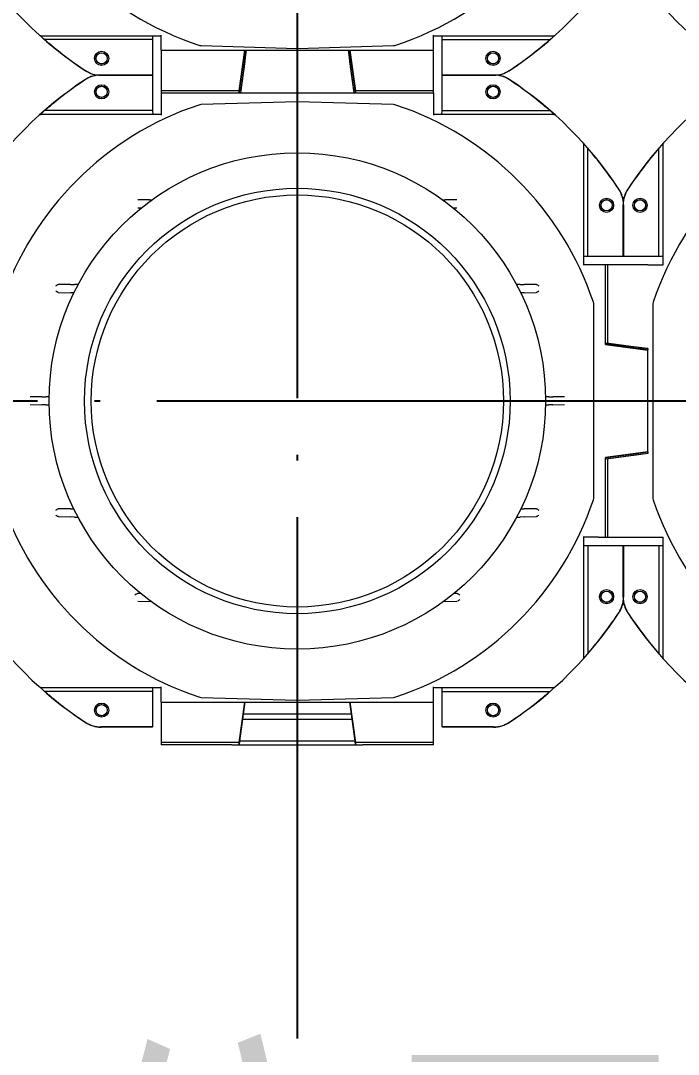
# Model space of a CAD drawing. Extents: x 3213259 to 3716512, y 332899 to 392399.
# Drawn here: x 3425217 to 3425912, y 370826 to 371919 of the extents above; entities that cross this region are included whole.
import ezdxf

# ---------------------------------------------------------------- set-up
doc = ezdxf.new("R2010")
doc.units = 0
doc.header["$LTSCALE"] = 1000
doc.header["$MEASUREMENT"] = 0
doc.linetypes.add('DOTE', pattern=[2.42, 2, -0.2, 0.02, -0.2])
doc.layers.add('DOTE', color=1, linetype='DOTE')
doc.layers.add('电气提资', color=6, linetype='Continuous')
doc.layers.add('Visible Edges(Roxtec)', color=7, linetype='Continuous', lineweight=18)
doc.styles.add('HZ', font='complex8.shx', dxfattribs={"width": 0.8, "bigfont": 'hztxt.shx'})

msp = doc.modelspace()

# ---------------------------------------------------------------- linework, layer by layer
at = {"layer": 'DOTE', "ltscale": 0.3}
msp.add_line((3422456.723, 371516.865), (3428222.872, 371516.865), dxfattribs=at)
msp.add_lwpolyline([(3425509.311, 373571.864), (3425509.311, 370842.691)], dxfattribs=at)
at = {"layer": 'Visible Edges(Roxtec)'}
for p, q in [((3425237.48, 371903.265), (3425237.51, 371903.265)), ((3425237.51, 371903.265), (3425365.311, 371903.265)), ((3425356.311, 371903.185), (3425356.311, 371903.265)), ((3425356.311, 371903.185), (3425356.311, 371899.108)), ((3425365.311, 371887.849), (3425365.311, 371903.865)), ((3425653.311, 371887.849), (3425653.311, 371903.865)), ((3425653.311, 371903.265), (3425781.112, 371903.265)), ((3425662.311, 371903.265), (3425662.311, 371903.185)), ((3425662.311, 371899.108), (3425662.311, 371903.185)), ((3425781.112, 371903.265), (3425781.142, 371903.265)), ((3425356.311, 371899.108), (3425241.99, 371899.108)), ((3425356.311, 371899.108), (3425356.311, 371895.124)), ((3425356.311, 371895.124), (3425356.311, 371894.605)), ((3425356.311, 371894.605), (3425356.311, 371861.448)), ((3425407.584, 371892.727), (3425509.049, 371889.773)), ((3425509.573, 371889.773), (3425611.037, 371892.727)), ((3425662.311, 371895.124), (3425662.311, 371899.108)), ((3425662.311, 371899.108), (3425776.631, 371899.108)), ((3425662.311, 371894.605), (3425662.311, 371895.124)), ((3425662.311, 371861.448), (3425662.311, 371894.605)), ((3425365.311, 371887.849), (3425509.311, 371887.871)), ((3425365.311, 371887.849), (3425365.337, 371887.822)), ((3425365.337, 371887.822), (3425453.673, 371887.822)), ((3425365.337, 371887.822), (3425365.337, 371845.065)), ((3425447.972, 371845.065), (3425453.673, 371887.822)), ((3425449.455, 371842.86), (3425455.45, 371887.822)), ((3425453.811, 371887.665), (3425452.131, 371875.065)), ((3425453.673, 371887.822), (3425453.811, 371887.665)), ((3425454.311, 371880.465), (3425453.711, 371875.965)), ((3425453.811, 371887.665), (3425455.398, 371887.665)), ((3425454.311, 371880.465), (3425455.417, 371887.793)), ((3425509.311, 371887.871), (3425653.311, 371887.849)), ((3425563.171, 371887.822), (3425569.166, 371842.86)), ((3425563.205, 371887.793), (3425564.311, 371880.465)), ((3425563.224, 371887.665), (3425564.811, 371887.665)), ((3425564.911, 371875.965), (3425564.311, 371880.465)), ((3425564.811, 371887.665), (3425564.948, 371887.822)), ((3425566.491, 371875.065), (3425564.811, 371887.665)), ((3425564.948, 371887.822), (3425653.284, 371887.822)), ((3425564.948, 371887.822), (3425570.649, 371845.065)), ((3425653.311, 371887.849), (3425653.284, 371887.822)), ((3425653.284, 371845.065), (3425653.284, 371887.822)), ((3425451.358, 371869.665), (3425448.238, 371846.265)), ((3425453.764, 371875.965), (3425449.364, 371842.965)), ((3425452.131, 371875.065), (3425451.358, 371869.665)), ((3425451.358, 371869.665), (3425452.924, 371869.665)), ((3425453.644, 371875.065), (3425452.131, 371875.065)), ((3425453.711, 371875.965), (3425453.764, 371875.965)), ((3425564.858, 371875.965), (3425564.911, 371875.965)), ((3425569.258, 371842.965), (3425564.858, 371875.965)), ((3425566.491, 371875.065), (3425564.978, 371875.065)), ((3425565.698, 371869.665), (3425567.264, 371869.665)), ((3425567.264, 371869.665), (3425566.491, 371875.065)), ((3425570.384, 371846.265), (3425567.264, 371869.665)), ((3425301.723, 371861.682), (3425356.311, 371861.682)), ((3425356.311, 371861.448), (3425301.723, 371861.448)), ((3425356.311, 371861.682), (3425356.311, 371828.525)), ((3425662.311, 371828.525), (3425662.311, 371861.682)), ((3425662.311, 371861.682), (3425716.898, 371861.682)), ((3425716.898, 371861.448), (3425662.311, 371861.448)), ((3425448.238, 371846.265), (3425447.856, 371842.965)), ((3425449.804, 371846.265), (3425448.238, 371846.265)), ((3425570.384, 371846.265), (3425568.818, 371846.265)), ((3425570.765, 371842.965), (3425570.384, 371846.265)), ((3425365.311, 371842.834), (3425365.375, 371842.898)), ((3425365.311, 371842.834), (3425365.311, 371819.265)), ((3425365.311, 371842.834), (3425509.311, 371842.812)), ((3425447.972, 371845.065), (3425365.337, 371845.065)), ((3425365.337, 371845.065), (3425365.375, 371842.898)), ((3425447.722, 371842.898), (3425447.972, 371845.065)), ((3425447.798, 371842.965), (3425449.364, 371842.965)), ((3425449.364, 371842.965), (3425449.455, 371842.86)), ((3425449.455, 371842.86), (3425569.166, 371842.86)), ((3425509.311, 371842.812), (3425653.311, 371842.834)), ((3425569.166, 371842.86), (3425569.258, 371842.965)), ((3425569.258, 371842.965), (3425570.824, 371842.965)), ((3425570.649, 371845.065), (3425570.9, 371842.898)), ((3425653.284, 371845.065), (3425570.649, 371845.065)), ((3425653.246, 371842.898), (3425653.284, 371845.065)), ((3425653.311, 371842.834), (3425653.246, 371842.898)), ((3425653.311, 371842.834), (3425653.311, 371819.265)), ((3425356.311, 371824.022), (3425241.99, 371824.022)), ((3425356.311, 371828.525), (3425356.311, 371828.006)), ((3425356.311, 371828.006), (3425356.311, 371824.022)), ((3425356.311, 371824.022), (3425356.557, 371819.945)), ((3425509.049, 371833.357), (3425407.584, 371830.403)), ((3425611.037, 371830.403), (3425509.573, 371833.357)), ((3425662.064, 371819.945), (3425662.311, 371824.022)), ((3425662.311, 371828.006), (3425662.311, 371828.525)), ((3425662.311, 371824.022), (3425662.311, 371828.006)), ((3425662.311, 371824.022), (3425776.631, 371824.022)), ((3425237.51, 371819.865), (3425237.48, 371819.865)), ((3425365.311, 371819.865), (3425237.51, 371819.865)), ((3425781.112, 371819.865), (3425653.311, 371819.865)), ((3425781.142, 371819.865), (3425781.112, 371819.865)), ((3425812.311, 371788.673), (3425812.311, 371788.696)), ((3425812.311, 371660.867), (3425812.311, 371788.673)), ((3425816.468, 371669.865), (3425816.468, 371784.185)), ((3425891.554, 371669.865), (3425891.554, 371784.185)), ((3425895.711, 371788.696), (3425895.711, 371788.673)), ((3425895.711, 371788.673), (3425895.711, 371660.867)), ((3425352.995, 371729.629), (3425340.539, 371729.629)), ((3425352.995, 371729.629), (3425355.565, 371729.629)), ((3425663.056, 371729.629), (3425665.626, 371729.629)), ((3425678.083, 371729.629), (3425665.626, 371729.629)), ((3425340.5, 371721.147), (3425344.337, 371721.046)), ((3425674.284, 371721.046), (3425678.122, 371721.147)), ((3425853.894, 371669.865), (3425853.894, 371724.452)), ((3425854.127, 371724.452), (3425854.127, 371669.865)), ((3425827.911, 371660.865), (3425811.716, 371660.867)), ((3425816.468, 371669.865), (3425812.391, 371669.618)), ((3425820.451, 371669.865), (3425816.468, 371669.865)), ((3425820.971, 371669.865), (3425820.451, 371669.865)), ((3425854.127, 371669.865), (3425820.971, 371669.865)), ((3425835.306, 371660.865), (3425827.911, 371660.865)), ((3425835.306, 371576.72), (3425835.306, 371660.865)), ((3425835.306, 371660.865), (3425835.344, 371660.827)), ((3425837.511, 371660.865), (3425835.344, 371660.827)), ((3425880.111, 371660.865), (3425837.511, 371660.865)), ((3425837.511, 371578.045), (3425837.511, 371660.865)), ((3425887.051, 371669.865), (3425853.894, 371669.865)), ((3425880.111, 371660.865), (3425896.306, 371660.867)), ((3425887.57, 371669.865), (3425887.051, 371669.865)), ((3425891.554, 371669.865), (3425887.57, 371669.865)), ((3425895.63, 371669.865), (3425891.554, 371669.865)), ((3425895.63, 371669.865), (3425895.711, 371669.865)), ((3425256.841, 371640.023), (3425256.542, 371640.023)), ((3425269.518, 371640.023), (3425256.841, 371640.023)), ((3425269.518, 371640.023), (3425273.727, 371640.023)), ((3425277.495, 371640.023), (3425273.727, 371640.023)), ((3425744.895, 371640.023), (3425741.126, 371640.023)), ((3425744.895, 371640.023), (3425749.103, 371640.023)), ((3425761.78, 371640.023), (3425749.103, 371640.023)), ((3425762.08, 371640.023), (3425761.78, 371640.023)), ((3425256.502, 371631.747), (3425256.501, 371631.747)), ((3425256.502, 371631.747), (3425256.802, 371631.739)), ((3425256.802, 371631.739), (3425269.479, 371631.407)), ((3425273.074, 371631.313), (3425269.479, 371631.407)), ((3425749.142, 371631.407), (3425745.548, 371631.313)), ((3425749.142, 371631.407), (3425761.82, 371631.739)), ((3425761.82, 371631.739), (3425762.119, 371631.747)), ((3425762.12, 371631.747), (3425762.119, 371631.747)), ((3425822.811, 371415.274), (3425822.811, 371618.456)), ((3425885.211, 371618.456), (3425885.211, 371415.274)), ((3425835.411, 371576.812), (3425835.306, 371576.72)), ((3425835.306, 371576.72), (3425880.111, 371570.746)), ((3425835.344, 371578.296), (3425837.511, 371578.045)), ((3425835.411, 371578.219), (3425835.411, 371576.812)), ((3425838.711, 371577.779), (3425835.411, 371578.161)), ((3425868.411, 371572.412), (3425835.411, 371576.812)), ((3425837.511, 371578.045), (3425880.111, 371572.365)), ((3425838.711, 371576.372), (3425838.711, 371577.779)), ((3425862.111, 371574.659), (3425838.711, 371577.779)), ((3425862.111, 371574.659), (3425862.111, 371573.252)), ((3425867.511, 371573.886), (3425862.111, 371574.659)), ((3425879.954, 371572.227), (3425867.511, 371573.886)), ((3425867.511, 371572.532), (3425867.511, 371573.886)), ((3425868.411, 371572.465), (3425868.411, 371572.412)), ((3425872.911, 371571.865), (3425868.411, 371572.465)), ((3425880.111, 371572.365), (3425879.954, 371572.227)), ((3425880.111, 371461.365), (3425880.111, 371572.365)), ((3425880.079, 371570.783), (3425872.911, 371571.865)), ((3425879.954, 371572.227), (3425879.954, 371570.802)), ((3425239.22, 371521.365), (3425226.665, 371521.365)), ((3425239.22, 371521.365), (3425243.429, 371521.365)), ((3425246.849, 371521.365), (3425243.429, 371521.365)), ((3425775.193, 371521.365), (3425771.772, 371521.365)), ((3425775.193, 371521.365), (3425779.401, 371521.365)), ((3425791.956, 371521.365), (3425779.401, 371521.365)), ((3425226.626, 371513.158), (3425239.181, 371512.829)), ((3425243.389, 371512.719), (3425239.181, 371512.829)), ((3425243.389, 371512.719), (3425246.845, 371512.628)), ((3425771.777, 371512.628), (3425775.232, 371512.719)), ((3425779.441, 371512.829), (3425775.232, 371512.719)), ((3425779.441, 371512.829), (3425791.996, 371513.158)), ((3425880.111, 371462.983), (3425835.306, 371457.009)), ((3425835.306, 371372.865), (3425835.306, 371457.009)), ((3425835.306, 371457.009), (3425835.411, 371456.918)), ((3425837.511, 371455.685), (3425835.344, 371455.434)), ((3425835.411, 371456.918), (3425868.411, 371461.318)), ((3425835.411, 371456.918), (3425835.411, 371455.511)), ((3425835.411, 371455.569), (3425838.711, 371455.951)), ((3425880.111, 371461.365), (3425837.511, 371455.685)), ((3425837.511, 371372.865), (3425837.511, 371455.685)), ((3425838.711, 371455.951), (3425862.111, 371459.071)), ((3425838.711, 371455.951), (3425838.711, 371457.358)), ((3425862.111, 371460.478), (3425862.111, 371459.071)), ((3425862.111, 371459.071), (3425867.511, 371459.843)), ((3425867.511, 371459.843), (3425879.954, 371461.502)), ((3425867.511, 371459.843), (3425867.511, 371461.198)), ((3425868.411, 371461.265), (3425872.911, 371461.865)), ((3425868.411, 371461.318), (3425868.411, 371461.265)), ((3425872.911, 371461.865), (3425880.079, 371462.947)), ((3425879.954, 371462.928), (3425879.954, 371461.502)), ((3425879.954, 371461.502), (3425880.111, 371461.365)), ((3425256.841, 371402.707), (3425256.542, 371402.707)), ((3425269.518, 371402.707), (3425256.841, 371402.707)), ((3425269.518, 371402.707), (3425272.933, 371402.707)), ((3425745.688, 371402.707), (3425749.103, 371402.707)), ((3425761.78, 371402.707), (3425749.103, 371402.707)), ((3425762.08, 371402.707), (3425761.78, 371402.707)), ((3425256.502, 371394.557), (3425256.501, 371394.557)), ((3425256.502, 371394.557), (3425256.802, 371394.549)), ((3425256.802, 371394.549), (3425269.479, 371394.217)), ((3425273.688, 371394.107), (3425269.479, 371394.217)), ((3425273.688, 371394.107), (3425277.334, 371394.011)), ((3425741.287, 371394.011), (3425744.934, 371394.107)), ((3425749.142, 371394.217), (3425744.934, 371394.107)), ((3425749.142, 371394.217), (3425761.82, 371394.549)), ((3425761.82, 371394.549), (3425762.119, 371394.557)), ((3425762.12, 371394.557), (3425762.119, 371394.557)), ((3425827.911, 371372.865), (3425811.716, 371372.862)), ((3425812.311, 371245.057), (3425812.311, 371372.863)), ((3425827.911, 371372.865), (3425835.306, 371372.865)), ((3425835.344, 371372.903), (3425835.306, 371372.865)), ((3425835.344, 371372.903), (3425837.511, 371372.865)), ((3425837.511, 371372.865), (3425880.111, 371372.865)), ((3425880.111, 371372.865), (3425896.306, 371372.862)), ((3425895.711, 371372.863), (3425895.711, 371245.057)), ((3425812.391, 371364.111), (3425816.468, 371363.865)), ((3425816.468, 371363.865), (3425816.468, 371249.544)), ((3425816.468, 371363.865), (3425820.451, 371363.865)), ((3425820.451, 371363.865), (3425820.971, 371363.865)), ((3425820.971, 371363.865), (3425854.127, 371363.865)), ((3425853.894, 371309.277), (3425853.894, 371363.865)), ((3425853.894, 371363.865), (3425887.051, 371363.865)), ((3425854.127, 371363.865), (3425854.127, 371309.277)), ((3425887.051, 371363.865), (3425887.57, 371363.865)), ((3425887.57, 371363.865), (3425891.554, 371363.865)), ((3425891.554, 371363.865), (3425895.63, 371363.865)), ((3425891.554, 371363.865), (3425891.554, 371249.544)), ((3425895.711, 371363.865), (3425895.63, 371363.865)), ((3425340.501, 371313.101), (3425340.201, 371313.101)), ((3425343.822, 371313.101), (3425340.501, 371313.101)), ((3425678.121, 371313.101), (3425674.799, 371313.101)), ((3425678.42, 371313.101), (3425678.121, 371313.101)), ((3425340.5, 371304.963), (3425352.956, 371304.637)), ((3425354.896, 371304.586), (3425352.956, 371304.637)), ((3425665.666, 371304.637), (3425663.726, 371304.586)), ((3425665.666, 371304.637), (3425678.122, 371304.963)), ((3425812.311, 371245.034), (3425812.311, 371245.057)), ((3425895.711, 371245.057), (3425895.711, 371245.034)), ((3425237.48, 371213.865), (3425237.51, 371213.865)), ((3425237.51, 371213.865), (3425365.311, 371213.865)), ((3425356.311, 371213.785), (3425356.311, 371213.865)), ((3425356.311, 371213.785), (3425356.311, 371209.708)), ((3425365.311, 371198.449), (3425365.311, 371214.465)), ((3425653.311, 371198.449), (3425653.311, 371214.465)), ((3425653.311, 371213.865), (3425781.112, 371213.865)), ((3425662.311, 371213.865), (3425662.311, 371213.785)), ((3425662.311, 371209.708), (3425662.311, 371213.785)), ((3425781.112, 371213.865), (3425781.142, 371213.865)), ((3425356.311, 371209.708), (3425241.99, 371209.708)), ((3425356.311, 371209.708), (3425356.311, 371205.724)), ((3425356.311, 371205.724), (3425356.311, 371205.205)), ((3425356.311, 371205.205), (3425356.311, 371172.048)), ((3425407.584, 371203.327), (3425509.049, 371200.373)), ((3425509.573, 371200.373), (3425611.037, 371203.327)), ((3425662.311, 371205.724), (3425662.311, 371209.708)), ((3425662.311, 371209.708), (3425776.631, 371209.708)), ((3425662.311, 371205.205), (3425662.311, 371205.724)), ((3425662.311, 371172.048), (3425662.311, 371205.205)), ((3425365.311, 371198.449), (3425509.311, 371198.471)), ((3425365.311, 371198.449), (3425365.337, 371198.422)), ((3425365.337, 371198.422), (3425453.673, 371198.422)), ((3425365.337, 371198.422), (3425365.337, 371155.665)), ((3425447.972, 371155.665), (3425453.673, 371198.422)), ((3425453.811, 371198.265), (3425452.131, 371185.665)), ((3425453.673, 371198.422), (3425453.811, 371198.265)), ((3425453.811, 371198.265), (3425564.811, 371198.265)), ((3425509.311, 371198.471), (3425653.311, 371198.449)), ((3425564.811, 371198.265), (3425564.948, 371198.422)), ((3425566.491, 371185.665), (3425564.811, 371198.265)), ((3425564.948, 371198.422), (3425653.284, 371198.422)), ((3425564.948, 371198.422), (3425570.649, 371155.665)), ((3425653.311, 371198.449), (3425653.284, 371198.422)), ((3425653.284, 371155.665), (3425653.284, 371198.422)), ((3425451.358, 371180.265), (3425448.238, 371156.865)), ((3425452.131, 371185.665), (3425451.358, 371180.265)), ((3425451.358, 371180.265), (3425567.264, 371180.265)), ((3425566.491, 371185.665), (3425452.131, 371185.665)), ((3425567.264, 371180.265), (3425566.491, 371185.665)), ((3425570.384, 371156.865), (3425567.264, 371180.265)), ((3425356.311, 371172.048), (3425301.723, 371172.048)), ((3425356.311, 371171.865), (3425301.723, 371171.865)), ((3425356.311, 371171.865), (3425356.311, 371172.048)), ((3425662.311, 371172.048), (3425662.311, 371171.865)), ((3425716.898, 371172.048), (3425662.311, 371172.048)), ((3425716.898, 371171.865), (3425662.311, 371171.865)), ((3425448.238, 371156.865), (3425447.821, 371153.265)), ((3425570.384, 371156.865), (3425448.238, 371156.865)), ((3425570.8, 371153.265), (3425570.384, 371156.865)), ((3425447.972, 371155.665), (3425365.337, 371155.665)), ((3425365.337, 371155.665), (3425365.379, 371153.265)), ((3425440.011, 371153.265), (3425365.379, 371153.265)), ((3425440.011, 371153.265), (3425447.695, 371153.265)), ((3425447.695, 371153.265), (3425447.972, 371155.665)), ((3425447.695, 371153.265), (3425447.821, 371153.265)), ((3425447.821, 371153.265), (3425570.8, 371153.265)), ((3425570.649, 371155.665), (3425570.927, 371153.265)), ((3425653.284, 371155.665), (3425570.649, 371155.665)), ((3425570.8, 371153.265), (3425570.927, 371153.265)), ((3425570.927, 371153.265), (3425578.611, 371153.265)), ((3425653.242, 371153.265), (3425578.611, 371153.265)), ((3425653.242, 371153.265), (3425653.284, 371155.665))]:
    msp.add_line(p, q, dxfattribs=at)
for centre, radius in [((3425302.311, 371879.265), 7.5), ((3425302.311, 371879.265), 6), ((3425302.311, 371879.265), 5.88), ((3425716.311, 371879.265), 7.5), ((3425716.311, 371879.265), 6), ((3425716.311, 371879.265), 5.88), ((3425302.311, 371843.865), 7.5), ((3425302.311, 371843.865), 6), ((3425302.311, 371843.865), 5.88), ((3425716.311, 371843.865), 7.5), ((3425716.311, 371843.865), 6), ((3425716.311, 371843.865), 5.88), ((3425509.311, 371516.865), 262.5), ((3425509.311, 371516.865), 225), ((3425509.311, 371516.865), 217.95), ((3425836.311, 371723.865), 7.5), ((3425836.311, 371723.865), 6), ((3425836.311, 371723.865), 5.88), ((3425871.711, 371723.865), 7.5), ((3425871.711, 371723.865), 6), ((3425871.711, 371723.865), 5.88), ((3425836.311, 371309.865), 7.5), ((3425836.311, 371309.865), 6), ((3425836.311, 371309.865), 5.88), ((3425871.711, 371309.865), 7.5), ((3425871.711, 371309.865), 6), ((3425871.711, 371309.865), 5.88), ((3425302.311, 371189.865), 7.5), ((3425302.311, 371189.865), 6), ((3425302.311, 371189.865), 5.88), ((3425716.311, 371189.865), 7.5), ((3425716.311, 371189.865), 6), ((3425716.311, 371189.865), 5.88)]:
    msp.add_circle(centre, radius, dxfattribs=at)
for centre, radius, start, end in [((3425509.311, 372206.265), 330, 198.450374, 251.573396), ((3425509.311, 372206.265), 330, 288.426604, 341.549626), ((3426198.711, 372206.265), 330, 198.450374, 251.573396), ((3425509.311, 372206.265), 407.25, 213.385197, 236.614803), ((3425509.311, 372206.265), 407.25, 303.385197, 326.614803), ((3426198.711, 372206.265), 407.25, 213.385197, 236.614803), ((3425509.311, 372206.265), 407.067, 229.962582, 236.614803), ((3425407.846, 371901.723), 9, 251.573396, 268.33235), ((3425509.311, 371898.769), 9, 268.33235, 270.000003), ((3425509.311, 371898.769), 9, 270.000003, 271.66765), ((3425610.776, 371901.723), 9, 271.66765, 288.426604), ((3425509.311, 372206.265), 407.067, 303.385197, 310.037418), ((3425509.311, 371516.865), 407.25, 123.385197, 146.614803), ((3425509.311, 371516.865), 407.067, 123.385197, 130.037418), ((3425301.723, 371891.265), 30, 236.614803, 261.890386), ((3425301.723, 371831.865), 30, 98.109614, 123.385197), ((3425301.723, 371891.265), 29.817, 236.614803, 270), ((3425301.723, 371831.865), 29.817, 90, 123.385197), ((3425716.898, 371891.265), 29.817, 270, 303.385197), ((3425716.898, 371831.865), 29.817, 56.614803, 90), ((3425716.898, 371891.265), 30, 278.109614, 303.385197), ((3425716.898, 371831.865), 30, 56.614803, 81.890386), ((3425509.311, 371516.865), 407.067, 49.962582, 56.614803), ((3425509.311, 371516.865), 407.25, 33.385197, 56.614803), ((3426198.711, 371516.865), 407.25, 123.385197, 146.614803), ((3425509.311, 371516.865), 330, 108.426604, 161.549626), ((3425407.846, 371821.407), 9, 91.66765, 108.426604), ((3425509.311, 371824.361), 9, 89.999997, 91.66765), ((3425509.311, 371824.361), 9, 88.33235, 89.999997), ((3425610.776, 371821.407), 9, 71.573396, 88.33235), ((3425509.311, 371516.865), 330, 18.450374, 71.573396), ((3426198.711, 371516.865), 330, 108.426604, 161.549626), ((3425509.311, 371516.865), 407.067, 33.385197, 40.037418), ((3426198.711, 371516.865), 407.067, 139.962582, 146.614803), ((3425824.311, 371724.452), 29.817, 0, 33.385197), ((3425824.311, 371724.452), 30, 8.109614, 33.385197), ((3425883.711, 371724.452), 29.817, 146.614803, 180), ((3425883.711, 371724.452), 30, 146.614803, 171.890386), ((3425813.811, 371618.456), 9, 0, 18.450374), ((3425894.211, 371618.456), 9, 161.549626, 180), ((3425509.311, 371516.865), 330, 198.450374, 251.573396), ((3425509.311, 371516.865), 330, 288.426604, 341.549626), ((3425813.811, 371415.274), 9, 341.549626, 0), ((3425894.211, 371415.274), 9, 180, 198.450374), ((3426198.711, 371516.865), 330, 198.450374, 251.573396), ((3425824.311, 371309.277), 29.817, 326.614803, 0), ((3425824.311, 371309.277), 30, 326.614803, 351.890386), ((3425883.711, 371309.277), 29.817, 180, 213.385197), ((3425883.711, 371309.277), 30, 188.109614, 213.385197), ((3425509.311, 371516.865), 407.25, 213.385197, 236.614803), ((3425509.311, 371516.865), 407.25, 303.385197, 326.614803), ((3425509.311, 371516.865), 407.067, 319.962582, 326.614803), ((3426198.711, 371516.865), 407.25, 213.385197, 236.614803), ((3426198.711, 371516.865), 407.067, 213.385197, 220.037418), ((3425509.311, 371516.865), 407.067, 229.962582, 236.614803), ((3425407.846, 371212.323), 9, 251.573396, 268.33235), ((3425610.776, 371212.323), 9, 271.66765, 288.426604), ((3425509.311, 371516.865), 407.067, 303.385197, 310.037418), ((3425509.311, 371209.369), 9, 268.33235, 270.000003), ((3425509.311, 371209.369), 9, 270.000003, 271.66765), ((3425301.723, 371201.865), 30, 236.614803, 270), ((3425301.723, 371201.865), 29.817, 236.614803, 270), ((3425716.898, 371201.865), 29.817, 270, 303.385197), ((3425716.898, 371201.865), 30, 270, 303.385197)]:
    msp.add_arc(centre, radius, start, end, dxfattribs=at)
for centre, major_axis, ratio, start_param, end_param in [((3425238.174, 371902.643), (0.694, -0.622), 0.01147245, 3.12909074, 3.64277925), ((3425236.37, 371904.287), (1.14, -1.022), 0.00892803, 6.27322768, 6.29106292), ((3425509.311, 372194.224), (0, 398.27), 0.99954288, 2.39022938, 2.40534652), ((3425509.311, 372194.224), (0, 398.27), 0.99954288, 3.87783879, 3.89295593), ((3425780.448, 371902.643), (0.694, 0.622), 0.01147245, 5.78199877, 6.29568722), ((3425782.252, 371904.288), (1.141, 1.023), 0.00892647, 3.13371641, 3.15154848), ((3425509.311, 372218.868), (0, 416.86), 0.99954288, 2.44505528, 2.46008649), ((3425509.311, 372218.868), (0, 416.86), 0.99954288, 3.82309882, 3.83813003), ((3425509.311, 371528.906), (0, 398.27), 0.99954288, 0.73624613, 0.75136327), ((3425509.311, 371504.262), (0, 416.86), 0.99954288, 0.68150616, 0.69653738), ((3425509.311, 371504.262), (0, 416.86), 0.99954288, 5.58664793, 5.60167915), ((3425509.311, 371528.906), (0, 398.27), 0.99954288, 5.53182203, 5.54693917), ((3425238.174, 371820.487), (0.694, 0.622), 0.01147245, 2.64040606, 3.15409453), ((3425236.371, 371818.843), (1.139, 1.022), 0.00893066, 6.27530536, 6.29314578), ((3425356.547, 371820.465), (0.018, -0.6), 0.01743912, 5.75905914, 6.28265791), ((3425662.075, 371820.465), (0.018, 0.6), 0.01743912, 3.14212009, 3.6657188), ((3425780.448, 371820.487), (0.694, -0.622), 0.01147245, 6.27068335, 6.78437186), ((3425782.252, 371818.843), (1.14, -1.022), 0.00892843, 3.13163468, 3.14947062), ((3425812.933, 371788.002), (0.622, -0.694), 0.01147245, 2.64040607, 3.15409457), ((3425521.352, 371516.865), (398.27, 0), 0.99954288, 0.73624613, 0.75136327), ((3425496.708, 371516.865), (416.86, 0), 0.99954288, 0.68150616, 0.69653738), ((3426211.314, 371516.865), (416.86, 0), 0.99954288, 2.44505528, 2.46008649), ((3426186.67, 371516.865), (398.27, 0), 0.99954288, 2.39022938, 2.40534652), ((3425895.089, 371788.002), (0.622, 0.694), 0.01147245, 6.27068339, 6.7843719), ((3425812.911, 371669.629), (-0.6, -0.018), 0.01743912, 5.75905913, 6.28265789), ((3425812.911, 371364.101), (0.6, -0.018), 0.01743912, 3.14212008, 3.66571884), ((3425812.933, 371245.728), (0.622, 0.694), 0.01147245, 3.12909074, 3.64277924), ((3425521.352, 371516.865), (398.27, 0), 0.99954288, 5.53182203, 5.54693917), ((3425496.708, 371516.865), (416.86, 0), 0.99954288, 5.58664793, 5.60167915), ((3426211.314, 371516.865), (416.86, 0), 0.99954288, 3.82309882, 3.83813003), ((3426186.67, 371516.865), (398.27, 0), 0.99954288, 3.87783879, 3.89295593), ((3425895.089, 371245.728), (0.622, -0.694), 0.01147245, 5.78199872, 6.29568722), ((3425238.174, 371213.243), (0.694, -0.622), 0.01147245, 3.12909078, 3.64277924), ((3425236.37, 371214.887), (1.14, -1.022), 0.00892803, 6.27322768, 6.29106292), ((3425509.311, 371504.824), (0, 398.27), 0.99954288, 2.39022938, 2.40534652), ((3425509.311, 371504.824), (0, 398.27), 0.99954288, 3.87783879, 3.89295593), ((3425780.448, 371213.243), (0.694, 0.622), 0.01147245, 5.7819988, 6.29568729), ((3425782.252, 371214.888), (1.141, 1.023), 0.00892647, 3.13371644, 3.15154848), ((3425509.311, 371529.468), (0, 416.86), 0.99954288, 2.44505528, 2.46008649), ((3425509.311, 371529.468), (0, 416.86), 0.99954288, 3.82309882, 3.83813003)]:
    msp.add_ellipse(centre, major_axis=major_axis, ratio=ratio, start_param=start_param, end_param=end_param, dxfattribs=at)
for points, knots in [([(3425237.51, 371903.265), (3425237.51, 371903.266), (3425237.514, 371903.277), (3425237.529, 371903.314), (3425237.539, 371903.341), (3425237.562, 371903.406), (3425237.58, 371903.46), (3425237.632, 371903.595), (3425237.652, 371903.646), (3425237.693, 371903.75), (3425237.713, 371903.805), (3425237.734, 371903.862), (3425237.734, 371903.863), (3425237.735, 371903.865)], [-0.047196533, -0.047196533, -0.047196533, -0.047196533, -0.0349964202, -0.0349964202, -0.0226538962, -0.0226538962, -0.0116623451, -0.0116623451, -0.0058735568, -0.0058735568, 0, 0, 0.0001553249, 0.0001553249, 0.0001553249, 0.0001553249]), ([(3425780.887, 371903.865), (3425780.887, 371903.863), (3425780.888, 371903.862), (3425780.908, 371903.805), (3425780.929, 371903.75), (3425780.969, 371903.646), (3425780.989, 371903.596), (3425781.041, 371903.46), (3425781.059, 371903.406), (3425781.083, 371903.341), (3425781.093, 371903.314), (3425781.107, 371903.277), (3425781.111, 371903.266), (3425781.111, 371903.265)], [-0.0231312, -0.0231312, -0.0231312, -0.0231312, -0.0230553436, -0.0230553436, -0.0201869941, -0.0201869941, -0.017360303, -0.017360303, -0.0119908105, -0.0119908105, -0.0059605972, -0.0059605972, 0, 0, 0, 0]), ([(3425247.45, 371894.605), (3425247.447, 371894.607), (3425247.443, 371894.61), (3425247.348, 371894.69), (3425247.248, 371894.774), (3425247.057, 371894.933), (3425246.966, 371895.008), (3425246.869, 371895.088), (3425246.846, 371895.107), (3425246.824, 371895.124)], [0.1165772341, 0.1165772341, 0.1165772341, 0.1165772341, 0.1169914965, 0.1169914965, 0.1290440038, 0.1290440038, 0.1410965112, 0.1410965112, 0.1449615757, 0.1449615757, 0.1449615757, 0.1449615757]), ([(3425771.797, 371895.124), (3425771.776, 371895.107), (3425771.752, 371895.088), (3425771.655, 371895.008), (3425771.565, 371894.933), (3425771.374, 371894.774), (3425771.274, 371894.69), (3425771.178, 371894.61), (3425771.175, 371894.607), (3425771.172, 371894.605)], [0.0891409818, 0.0891409818, 0.0891409818, 0.0891409818, 0.0930060462, 0.0930060462, 0.1050585536, 0.1050585536, 0.117111061, 0.117111061, 0.1175253233, 0.1175253233, 0.1175253233, 0.1175253233]), ([(3425246.824, 371828.006), (3425246.846, 371828.023), (3425246.869, 371828.042), (3425246.966, 371828.122), (3425247.057, 371828.197), (3425247.248, 371828.356), (3425247.348, 371828.44), (3425247.443, 371828.52), (3425247.447, 371828.522), (3425247.45, 371828.525)], [0.0891409818, 0.0891409818, 0.0891409818, 0.0891409818, 0.0930060462, 0.0930060462, 0.1050585536, 0.1050585536, 0.117111061, 0.117111061, 0.1175253233, 0.1175253233, 0.1175253233, 0.1175253233]), ([(3425771.172, 371828.525), (3425771.175, 371828.522), (3425771.178, 371828.52), (3425771.274, 371828.44), (3425771.374, 371828.356), (3425771.565, 371828.197), (3425771.655, 371828.122), (3425771.752, 371828.042), (3425771.776, 371828.023), (3425771.797, 371828.006)], [0.0385004422, 0.0385004422, 0.0385004422, 0.0385004422, 0.0389147045, 0.0389147045, 0.0509672119, 0.0509672119, 0.0630197192, 0.0630197192, 0.0668847837, 0.0668847837, 0.0668847837, 0.0668847837]), ([(3425237.735, 371819.265), (3425237.734, 371819.266), (3425237.734, 371819.268), (3425237.713, 371819.325), (3425237.693, 371819.379), (3425237.652, 371819.484), (3425237.632, 371819.534), (3425237.58, 371819.67), (3425237.562, 371819.724), (3425237.539, 371819.789), (3425237.529, 371819.816), (3425237.514, 371819.853), (3425237.51, 371819.863), (3425237.51, 371819.865)], [-0.0231304836, -0.0231304836, -0.0231304836, -0.0231304836, -0.0230546101, -0.0230546101, -0.0201864628, -0.0201864628, -0.0173596955, -0.0173596955, -0.0119903355, -0.0119903355, -0.0059603634, -0.0059603634, 0, 0, 0, 0]), ([(3425781.111, 371819.865), (3425781.111, 371819.863), (3425781.107, 371819.853), (3425781.093, 371819.816), (3425781.083, 371819.789), (3425781.059, 371819.724), (3425781.041, 371819.67), (3425780.989, 371819.534), (3425780.969, 371819.484), (3425780.929, 371819.379), (3425780.908, 371819.325), (3425780.888, 371819.268), (3425780.887, 371819.266), (3425780.887, 371819.265)], [-0.0471877408, -0.0471877408, -0.0471877408, -0.0471877408, -0.0349898101, -0.0349898101, -0.0226494841, -0.0226494841, -0.0116600589, -0.0116600589, -0.0058726894, -0.0058726894, 0, 0, 0.0001552562, 0.0001552562, 0.0001552562, 0.0001552562]), ([(3425811.716, 371788.443), (3425811.717, 371788.443), (3425811.719, 371788.444), (3425811.776, 371788.464), (3425811.83, 371788.485), (3425811.935, 371788.526), (3425811.985, 371788.546), (3425812.119, 371788.598), (3425812.173, 371788.617), (3425812.237, 371788.641), (3425812.264, 371788.652), (3425812.3, 371788.667), (3425812.31, 371788.672), (3425812.311, 371788.673)], [-0.0231157801, -0.0231157801, -0.0231157801, -0.0231157801, -0.0230399588, -0.0230399588, -0.0201725462, -0.0201725462, -0.0173465768, -0.0173465768, -0.0119779993, -0.0119779993, -0.0059542023, -0.0059542023, 0, 0, 0, 0]), ([(3425812.311, 371788.673), (3425812.311, 371788.673), (3425812.311, 371788.673), (3425812.311, 371788.673), (3425812.311, 371788.673), (3425812.311, 371788.673)], [0.075897875308, 0.075897875308, 0.075897875308, 0.075897875308, 0.075942466203, 0.075942466203, 0.07620234844, 0.07620234844, 0.07620234844, 0.07620234844]), ([(3425895.711, 371788.673), (3425895.711, 371788.673), (3425895.711, 371788.673), (3425895.711, 371788.673), (3425895.711, 371788.673), (3425895.711, 371788.673)], [-0.07620234844, -0.07620234844, -0.07620234844, -0.07620234844, -0.075942466203, -0.075942466203, -0.075897875308, -0.075897875308, -0.075897875308, -0.075897875308]), ([(3425895.711, 371788.673), (3425895.712, 371788.672), (3425895.722, 371788.667), (3425895.758, 371788.652), (3425895.785, 371788.641), (3425895.848, 371788.617), (3425895.902, 371788.598), (3425896.037, 371788.546), (3425896.087, 371788.526), (3425896.191, 371788.485), (3425896.246, 371788.464), (3425896.303, 371788.444), (3425896.304, 371788.443), (3425896.306, 371788.443)], [-0.04716655, -0.04716655, -0.04716655, -0.04716655, -0.0349772371, -0.0349772371, -0.0226454418, -0.0226454418, -0.0116551681, -0.0116551681, -0.005870289, -0.005870289, 0, 0, 0.0001551788, 0.0001551788, 0.0001551788, 0.0001551788]), ([(3425820.451, 371779.351), (3425820.469, 371779.33), (3425820.488, 371779.307), (3425820.568, 371779.209), (3425820.643, 371779.119), (3425820.802, 371778.928), (3425820.885, 371778.828), (3425820.966, 371778.732), (3425820.968, 371778.729), (3425820.971, 371778.726)], [-0.0668847837, -0.0668847837, -0.0668847837, -0.0668847837, -0.0630197192, -0.0630197192, -0.0509672119, -0.0509672119, -0.0389147045, -0.0389147045, -0.0385004422, -0.0385004422, -0.0385004422, -0.0385004422]), ([(3425887.051, 371778.726), (3425887.053, 371778.729), (3425887.056, 371778.732), (3425887.136, 371778.828), (3425887.22, 371778.928), (3425887.379, 371779.119), (3425887.454, 371779.209), (3425887.534, 371779.307), (3425887.553, 371779.33), (3425887.57, 371779.351)], [-0.0394485314, -0.0394485314, -0.0394485314, -0.0394485314, -0.039034269, -0.039034269, -0.0269817617, -0.0269817617, -0.0149292543, -0.0149292543, -0.0110641898, -0.0110641898, -0.0110641898, -0.0110641898]), ([(3425253.944, 371638.523), (3425254.359, 371638.938), (3425254.867, 371639.429), (3425255.721, 371639.888), (3425256.16, 371640.023), (3425256.542, 371640.023)], [-0.3497791429, -0.3497791429, -0.3497791429, -0.3497791429, -0.2909977333, -0.2909977333, -0.25276612, -0.25276612, -0.25276612, -0.25276612]), ([(3425762.08, 371640.023), (3425762.462, 371640.023), (3425762.901, 371639.888), (3425763.755, 371639.429), (3425764.262, 371638.938), (3425764.678, 371638.523)], [-0.0970130228, -0.0970130228, -0.0970130228, -0.0970130228, -0.0587814096, -0.0587814096, 0, 0, 0, 0]), ([(3425256.502, 371631.747), (3425256.219, 371631.754), (3425255.918, 371631.824), (3425255.303, 371632.099), (3425255.042, 371632.283), (3425254.503, 371632.727), (3425254.215, 371633.03), (3425253.948, 371633.309), (3425253.946, 371633.311), (3425253.944, 371633.314)], [-0.0910255589, -0.0910255589, -0.0910255589, -0.0910255589, -0.0649303492, -0.0649303492, -0.0382878138, -0.0382878138, 0, 0, 0.0003347563, 0.0003347563, 0.0003347563, 0.0003347563]), ([(3425764.678, 371633.314), (3425764.675, 371633.311), (3425764.673, 371633.309), (3425764.406, 371633.03), (3425764.119, 371632.727), (3425763.58, 371632.283), (3425763.318, 371632.099), (3425762.703, 371631.824), (3425762.402, 371631.754), (3425762.119, 371631.747)], [-0.0984733688, -0.0984733688, -0.0984733688, -0.0984733688, -0.0981125494, -0.0981125494, -0.0568437557, -0.0568437557, -0.0281269084, -0.0281269084, 0, 0, 0, 0]), ([(3425253.944, 371401.207), (3425254.359, 371401.623), (3425254.867, 371402.113), (3425255.721, 371402.573), (3425256.16, 371402.707), (3425256.542, 371402.707)], [-0.3497791429, -0.3497791429, -0.3497791429, -0.3497791429, -0.2909977333, -0.2909977333, -0.25276612, -0.25276612, -0.25276612, -0.25276612]), ([(3425762.08, 371402.707), (3425762.462, 371402.707), (3425762.901, 371402.573), (3425763.755, 371402.113), (3425764.262, 371401.623), (3425764.678, 371401.207)], [-0.0970130228, -0.0970130228, -0.0970130228, -0.0970130228, -0.0587814096, -0.0587814096, 0, 0, 0, 0]), ([(3425256.502, 371394.557), (3425256.219, 371394.564), (3425255.918, 371394.634), (3425255.303, 371394.909), (3425255.042, 371395.093), (3425254.503, 371395.537), (3425254.215, 371395.84), (3425253.948, 371396.119), (3425253.946, 371396.121), (3425253.944, 371396.124)], [-0.0910228015, -0.0910228015, -0.0910228015, -0.0910228015, -0.0649281913, -0.0649281913, -0.0382867783, -0.0382867783, 0, 0, 0.0003347701, 0.0003347701, 0.0003347701, 0.0003347701]), ([(3425764.678, 371396.124), (3425764.675, 371396.121), (3425764.673, 371396.119), (3425764.406, 371395.84), (3425764.119, 371395.537), (3425763.58, 371395.093), (3425763.318, 371394.909), (3425762.703, 371394.634), (3425762.402, 371394.564), (3425762.119, 371394.557)], [-0.0984724801, -0.0984724801, -0.0984724801, -0.0984724801, -0.0981116378, -0.0981116378, -0.0568430941, -0.0568430941, -0.0281268533, -0.0281268533, 0, 0, 0, 0]), ([(3425337.603, 371311.601), (3425338.019, 371312.017), (3425338.526, 371312.507), (3425339.38, 371312.966), (3425339.819, 371313.101), (3425340.201, 371313.101)], [-0.3497791429, -0.3497791429, -0.3497791429, -0.3497791429, -0.2909977333, -0.2909977333, -0.25276612, -0.25276612, -0.25276612, -0.25276612]), ([(3425678.42, 371313.101), (3425678.803, 371313.101), (3425679.241, 371312.966), (3425680.095, 371312.507), (3425680.603, 371312.017), (3425681.018, 371311.601)], [-0.0970130228, -0.0970130228, -0.0970130228, -0.0970130228, -0.0587814096, -0.0587814096, 0, 0, 0, 0]), ([(3425681.018, 371306.539), (3425681.015, 371306.538), (3425681.013, 371306.536), (3425680.51, 371306.27), (3425679.884, 371305.874), (3425679.223, 371305.326), (3425678.811, 371305.099), (3425678.527, 371305.023)], [-0.000254442, -0.000254442, -0.000254442, -0.000254442, 0, 0, 0.045046464, 0.067569696, 0.11261616, 0.11261616, 0.11261616, 0.11261616]), ([(3425812.311, 371245.057), (3425812.31, 371245.058), (3425812.3, 371245.063), (3425812.264, 371245.078), (3425812.237, 371245.089), (3425812.173, 371245.113), (3425812.119, 371245.132), (3425811.985, 371245.184), (3425811.935, 371245.204), (3425811.83, 371245.245), (3425811.776, 371245.266), (3425811.719, 371245.286), (3425811.717, 371245.286), (3425811.716, 371245.287)], [-0.0471753675, -0.0471753675, -0.0471753675, -0.0471753675, -0.034983867, -0.034983867, -0.022649868, -0.022649868, -0.0116574606, -0.0116574606, -0.0058711587, -0.0058711587, 0, 0, 0.0001552476, 0.0001552476, 0.0001552476, 0.0001552476]), ([(3425812.311, 371245.057), (3425812.311, 371245.057), (3425812.311, 371245.057), (3425812.311, 371245.057), (3425812.311, 371245.057), (3425812.311, 371245.057)], [-0.07620234844, -0.07620234844, -0.07620234844, -0.07620234844, -0.075942466203, -0.075942466203, -0.075897875308, -0.075897875308, -0.075897875308, -0.075897875308]), ([(3425820.971, 371255.004), (3425820.968, 371255.001), (3425820.966, 371254.998), (3425820.885, 371254.902), (3425820.802, 371254.802), (3425820.643, 371254.611), (3425820.568, 371254.521), (3425820.488, 371254.423), (3425820.469, 371254.4), (3425820.451, 371254.379)], [-0.0394485314, -0.0394485314, -0.0394485314, -0.0394485314, -0.039034269, -0.039034269, -0.0269817617, -0.0269817617, -0.0149292543, -0.0149292543, -0.0110641898, -0.0110641898, -0.0110641898, -0.0110641898]), ([(3425887.57, 371254.379), (3425887.553, 371254.4), (3425887.534, 371254.423), (3425887.454, 371254.521), (3425887.379, 371254.611), (3425887.22, 371254.802), (3425887.136, 371254.902), (3425887.056, 371254.998), (3425887.053, 371255.001), (3425887.051, 371255.004)], [-0.0668847837, -0.0668847837, -0.0668847837, -0.0668847837, -0.0630197192, -0.0630197192, -0.0509672119, -0.0509672119, -0.0389147045, -0.0389147045, -0.0385004422, -0.0385004422, -0.0385004422, -0.0385004422]), ([(3425896.306, 371245.287), (3425896.304, 371245.286), (3425896.303, 371245.286), (3425896.246, 371245.266), (3425896.191, 371245.245), (3425896.087, 371245.204), (3425896.037, 371245.184), (3425895.902, 371245.132), (3425895.848, 371245.113), (3425895.785, 371245.089), (3425895.758, 371245.078), (3425895.722, 371245.063), (3425895.712, 371245.058), (3425895.711, 371245.057)], [-0.0231164968, -0.0231164968, -0.0231164968, -0.0231164968, -0.0230406926, -0.0230406926, -0.0201730772, -0.0201730772, -0.0173471843, -0.0173471843, -0.0119784745, -0.0119784745, -0.0059544362, -0.0059544362, 0, 0, 0, 0]), ([(3425895.711, 371245.057), (3425895.711, 371245.057), (3425895.711, 371245.057), (3425895.711, 371245.057), (3425895.711, 371245.057), (3425895.711, 371245.057)], [0.075897875308, 0.075897875308, 0.075897875308, 0.075897875308, 0.075942466203, 0.075942466203, 0.07620234844, 0.07620234844, 0.07620234844, 0.07620234844]), ([(3425237.51, 371213.865), (3425237.51, 371213.866), (3425237.514, 371213.877), (3425237.529, 371213.914), (3425237.539, 371213.941), (3425237.562, 371214.006), (3425237.58, 371214.06), (3425237.632, 371214.195), (3425237.652, 371214.246), (3425237.693, 371214.35), (3425237.713, 371214.405), (3425237.734, 371214.462), (3425237.734, 371214.463), (3425237.735, 371214.465)], [-0.047196533, -0.047196533, -0.047196533, -0.047196533, -0.0349964202, -0.0349964202, -0.0226538962, -0.0226538962, -0.0116623451, -0.0116623451, -0.0058735568, -0.0058735568, 0, 0, 0.0001553249, 0.0001553249, 0.0001553249, 0.0001553249]), ([(3425780.887, 371214.465), (3425780.887, 371214.463), (3425780.888, 371214.462), (3425780.908, 371214.405), (3425780.929, 371214.35), (3425780.969, 371214.246), (3425780.989, 371214.196), (3425781.041, 371214.06), (3425781.059, 371214.006), (3425781.083, 371213.941), (3425781.093, 371213.914), (3425781.107, 371213.877), (3425781.111, 371213.866), (3425781.111, 371213.865)], [-0.0231312, -0.0231312, -0.0231312, -0.0231312, -0.0230553436, -0.0230553436, -0.0201869941, -0.0201869941, -0.017360303, -0.017360303, -0.0119908105, -0.0119908105, -0.0059605972, -0.0059605972, 0, 0, 0, 0]), ([(3425247.45, 371205.205), (3425247.447, 371205.207), (3425247.443, 371205.21), (3425247.348, 371205.29), (3425247.248, 371205.374), (3425247.057, 371205.533), (3425246.966, 371205.608), (3425246.869, 371205.688), (3425246.846, 371205.707), (3425246.824, 371205.724)], [0.1165772341, 0.1165772341, 0.1165772341, 0.1165772341, 0.1169914965, 0.1169914965, 0.1290440038, 0.1290440038, 0.1410965112, 0.1410965112, 0.1449615757, 0.1449615757, 0.1449615757, 0.1449615757]), ([(3425771.797, 371205.724), (3425771.776, 371205.707), (3425771.752, 371205.688), (3425771.655, 371205.608), (3425771.565, 371205.533), (3425771.374, 371205.374), (3425771.274, 371205.29), (3425771.178, 371205.21), (3425771.175, 371205.207), (3425771.172, 371205.205)], [0.0891409818, 0.0891409818, 0.0891409818, 0.0891409818, 0.0930060462, 0.0930060462, 0.1050585536, 0.1050585536, 0.117111061, 0.117111061, 0.1175253233, 0.1175253233, 0.1175253233, 0.1175253233])]:
    msp.add_open_spline(points, degree=3, knots=knots, dxfattribs=at)

# ---------------------------------------------------------------- texts
at = {"layer": '电气提资', "color": 0, "style": 'HZ', "width": 0.8}
msp.add_text('中心位置', height=420, dxfattribs=at).set_placement((3424582.823, 370380.378))

doc.saveas('drawing.dxf')
